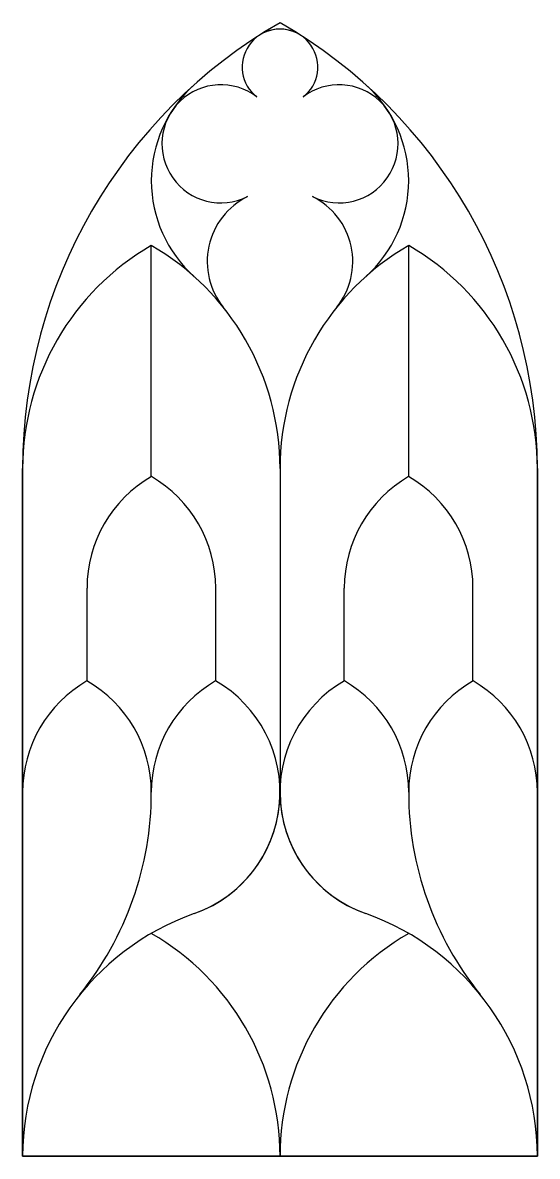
# Model space of a CAD drawing. Extents: x -15 to 15, y 0 to 66.
import ezdxf

# ---------------------------------------------------------------- set-up
doc = ezdxf.new("R2010")
doc.units = 0
doc.layers.add('MODELSKETCH_VISIBLE', color=7, linetype='CONTINUOUS')

msp = doc.modelspace()

# ---------------------------------------------------------------- linework, layer by layer
at = {"layer": 'MODELSKETCH_VISIBLE'}
for p, q in [((-7.497, 39.592), (-7.497, 53.05)), ((7.497, 39.592), (7.497, 53.05)), ((-14.994, 10.078), (-14.994, 40.065)), ((-14.994, 40.065), (-14.994, 10.078)), ((0, 40.065), (0, 21.204)), ((0, 40.065), (0, 21.204)), ((14.994, 40.065), (14.994, 10.078)), ((14.994, 10.078), (14.994, 40.065)), ((-11.245, 27.697), (-11.245, 33.099)), ((-3.748, 27.697), (-3.748, 33.099)), ((3.748, 27.697), (3.748, 33.099)), ((11.245, 27.697), (11.245, 33.099)), ((-14.994, 10.078), (-14.994, 0)), ((-14.994, 0), (-14.994, 10.078)), ((14.994, 10.078), (14.994, 0)), ((14.994, 0), (14.994, 10.078)), ((-14.994, 0), (0, 0)), ((0, 0), (-14.994, 0)), ((14.994, 0), (0, 0)), ((0, 0), (14.994, 0))]:
    msp.add_line(p, q, dxfattribs=at)
for centre, radius, start, end in [((14.994, 40.065), 29.988, 120, 180), ((14.994, 40.065), 29.988, 120, 180), ((0, 63.455), 2.205, 57.33819, 232.45296), ((0, 63.455), 2.205, 307.54704, 122.66181), ((-14.994, 40.065), 29.988, 0, 60), ((-14.994, 40.065), 29.988, 0, 60), ((0, 56.829), 7.497, 131.81031, 228.18969), ((0, 56.829), 7.497, 131.81031, 228.18969), ((-3.44, 58.979), 3.44, 52.45296, 296.60932), ((3.44, 58.979), 3.44, 243.39068, 127.54704), ((0, 56.829), 7.497, 311.81031, 48.18969), ((0, 56.829), 7.497, 311.81031, 48.18969), ((0, 52.112), 4.24, 116.60932, 218.78111), ((0, 52.112), 4.24, 321.21889, 63.39068), ((0, 40.065), 14.994, 120, 180), ((-14.994, 40.065), 14.994, 0, 60), ((14.994, 40.065), 14.994, 120, 180), ((0, 40.065), 14.994, 0, 60), ((-3.748, 33.099), 7.497, 120, 180), ((-11.245, 33.099), 7.497, 0, 60), ((11.245, 33.099), 7.497, 120, 180), ((3.748, 33.099), 7.497, 0, 60), ((-7.497, 21.204), 7.497, 120, 180), ((-14.994, 21.204), 7.497, 0, 60), ((0, 21.204), 7.497, 120, 180), ((-7.497, 21.204), 7.497, 289.47122, 60), ((7.497, 21.204), 7.497, 120, 250.52878), ((0, 21.204), 7.497, 0, 60), ((14.994, 21.204), 7.497, 120, 180), ((7.497, 21.204), 7.497, 0, 60), ((-26.239, 21.204), 18.742, 321.05756, 0), ((-7.497, 21.204), 7.497, 289.47122, 0), ((7.497, 21.204), 7.497, 180, 250.52878), ((26.239, 21.204), 18.742, 180, 218.94244), ((0, 0), 14.994, 109.47122, 180), ((0, 0), 14.994, 0, 70.52878), ((-14.994, 0), 14.994, 0, 60), ((14.994, 0), 14.994, 120, 180)]:
    msp.add_arc(centre, radius, start, end, dxfattribs=at)

doc.saveas('drawing.dxf')
